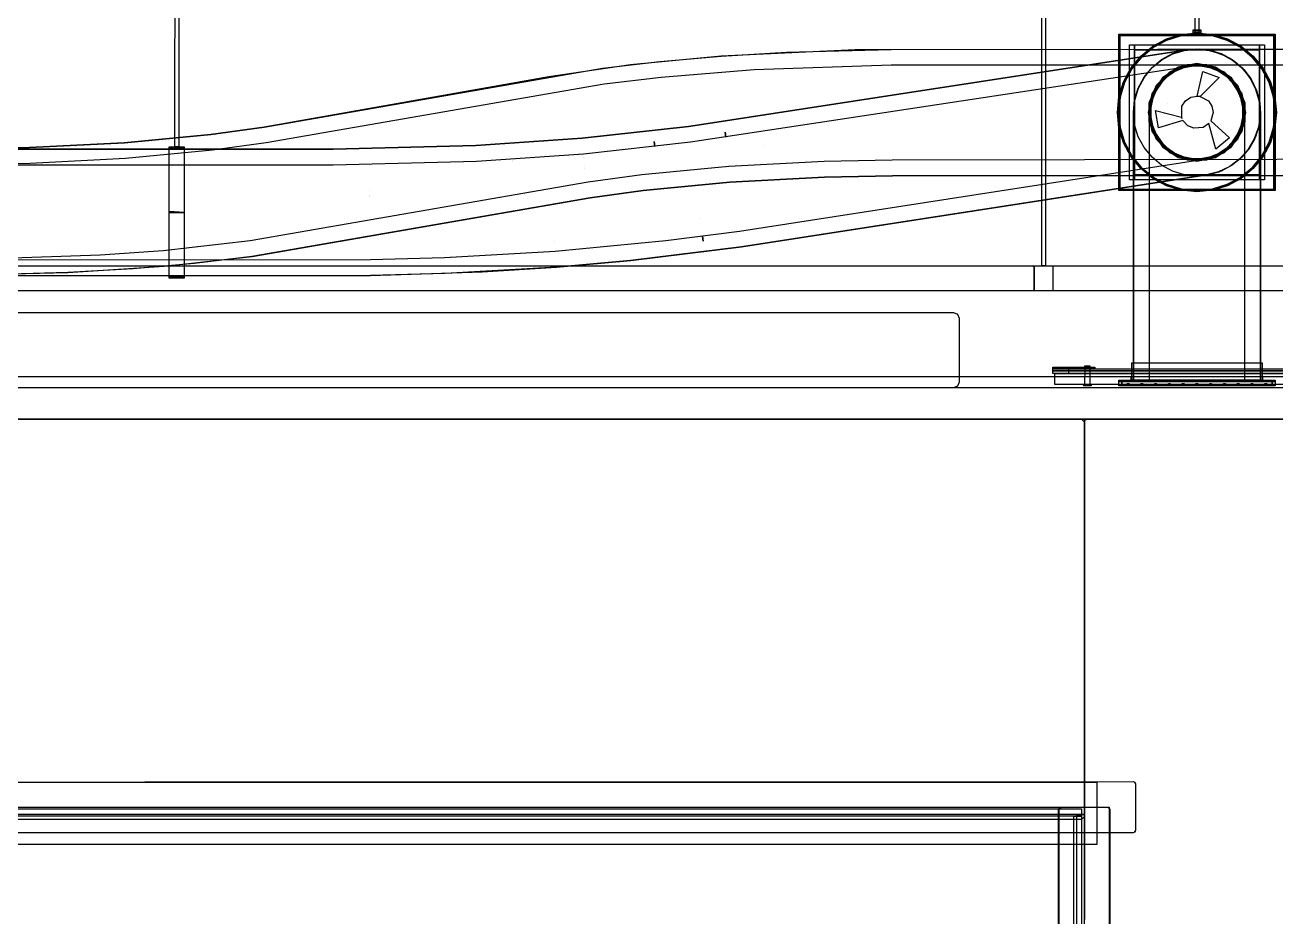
# Model space of a CAD drawing. Header units: metres. Extents: x 359.6 to 413.1, y -1 to 8.9.
# Drawn here: x 402.807 to 404.806, y 5.604 to 7.03 of the extents above; entities that cross this region are included whole.
import ezdxf

# ---------------------------------------------------------------- set-up
doc = ezdxf.new("R2010")
doc.units = ezdxf.units.M
doc.layers.add('VISTA', color=8, linetype='Continuous')

msp = doc.modelspace()

# ---------------------------------------------------------------- linework, layer by layer
at = {"layer": 'VISTA'}
for points in [[(406, 7.5), (412, 6.4), (400, 6.4), (400, 7), (406, 8.1), (406, 7.5)], [(406, 7.5), (412, 6.4), (400, 6.4), (400, 7), (406, 8.1), (406, 7.5)], [(404.438, 7.48825), (404.438, 6.645), (404.432, 6.645), (404.432506, 7.48825), (404.438, 7.48825)], [(404.438, 7.48825), (404.438, 6.645), (404.432, 6.645), (404.432506, 7.48825), (404.438, 7.48825)], [(403.053, 7.182333), (403.053, 6.835), (403.047, 6.835), (403.047506, 7.182333), (403.053, 7.182333)], [(404.683, 7.1), (404.683, 7.015), (404.677, 7.015), (404.677505, 7.1), (404.683, 7.1)], [(404.683, 7.1), (404.683, 7.015), (404.677, 7.015), (404.677505, 7.1), (404.683, 7.1)], [(404.683, 7.1), (404.683, 7.017), (404.677, 7.017), (404.677505, 7.1), (404.683, 7.1)], [(404.683, 7.1), (404.683, 7.017), (404.677, 7.017), (404.677505, 7.1), (404.683, 7.1)], [(404.553, 6.89), (404.55544, 6.914776), (404.562667, 6.938601), (404.574403, 6.960557), (404.590197, 6.979803), (404.609442, 6.995596), (404.631399, 7.007333), (404.655223, 7.01456), (404.68, 7.017), (404.704776, 7.01456), (404.728601, 7.007333), (404.750557, 6.995596), (404.769803, 6.979803), (404.785596, 6.960557), (404.797333, 6.938601), (404.80456, 6.914776), (404.807, 6.89), (404.80456, 6.865223), (404.797333, 6.841399), (404.785596, 6.819442), (404.769803, 6.800197), (404.750557, 6.784403), (404.728601, 6.772667), (404.704776, 6.76544), (404.68, 6.763), (404.655223, 6.76544), (404.631399, 6.772667), (404.609442, 6.784403), (404.590197, 6.800197), (404.574403, 6.819442), (404.562667, 6.841399), (404.55544, 6.865223), (404.553, 6.89)], [(404.553, 6.89), (404.55544, 6.914776), (404.562667, 6.938601), (404.574403, 6.960557), (404.590197, 6.979803), (404.609442, 6.995596), (404.631399, 7.007333), (404.655223, 7.01456), (404.68, 7.017), (404.704776, 7.01456), (404.728601, 7.007333), (404.750557, 6.995596), (404.769803, 6.979803), (404.785596, 6.960557), (404.797333, 6.938601), (404.80456, 6.914776), (404.807, 6.89), (404.80456, 6.865223), (404.797333, 6.841399), (404.785596, 6.819442), (404.769803, 6.800197), (404.750557, 6.784403), (404.728601, 6.772667), (404.704776, 6.76544), (404.68, 6.763), (404.655223, 6.76544), (404.631399, 6.772667), (404.609442, 6.784403), (404.590197, 6.800197), (404.574403, 6.819442), (404.562667, 6.841399), (404.55544, 6.865223), (404.553, 6.89)], [(404.686, 7.022), (404.686, 7.017), (404.674, 7.017), (404.674, 7.022), (404.686, 7.022)], [(404.686, 7.022), (404.686, 7.017), (404.674, 7.017), (404.674, 7.022), (404.686, 7.022)], [(404.686, 7.02), (404.686, 7.015), (404.674, 7.015), (404.674, 7.02), (404.686, 7.02)], [(404.686, 7.02), (404.686, 7.015), (404.674, 7.015), (404.674, 7.02), (404.686, 7.02)], [(404.575401, 6.95989), (404.563776, 6.938141), (404.556617, 6.914542), (404.5542, 6.89), (404.556617, 6.865458), (404.563776, 6.841858), (404.575401, 6.820109), (404.591046, 6.801046), (404.610109, 6.785401), (404.631858, 6.773776), (404.655457, 6.766617), (404.68, 6.7642), (404.704542, 6.766617), (404.728141, 6.773776), (404.74989, 6.785401), (404.768954, 6.801046), (404.784599, 6.820109), (404.796224, 6.841858), (404.803382, 6.865458), (404.8058, 6.89), (404.803382, 6.914542), (404.796224, 6.938141), (404.784599, 6.95989), (404.768954, 6.978954), (404.74989, 6.994599), (404.728141, 7.006224), (404.704542, 7.013382), (404.68, 7.0158), (404.655457, 7.013382), (404.631858, 7.006224), (404.610109, 6.994599), (404.591046, 6.978954), (404.575401, 6.95989)], [(404.5542, 6.89), (404.556617, 6.914542), (404.563776, 6.938141), (404.575401, 6.95989), (404.591046, 6.978954), (404.610109, 6.994599), (404.631858, 7.006224), (404.655457, 7.013382), (404.68, 7.0158), (404.704542, 7.013382), (404.728141, 7.006224), (404.74989, 6.994599), (404.768954, 6.978954), (404.784599, 6.95989), (404.796224, 6.938141), (404.803382, 6.914542), (404.8058, 6.89), (404.803382, 6.865458), (404.796224, 6.841858), (404.784599, 6.820109), (404.768954, 6.801046), (404.74989, 6.785401), (404.728141, 6.773776), (404.704542, 6.766617), (404.68, 6.7642), (404.655457, 6.766617), (404.631858, 6.773776), (404.610109, 6.785401), (404.591046, 6.801046), (404.575401, 6.820109), (404.563776, 6.841858), (404.556617, 6.865458), (404.5542, 6.89)], [(404.575401, 6.95989), (404.563776, 6.938141), (404.556617, 6.914542), (404.5542, 6.89), (404.556617, 6.865458), (404.563776, 6.841858), (404.575401, 6.820109), (404.591046, 6.801046), (404.610109, 6.785401), (404.631858, 6.773776), (404.655457, 6.766617), (404.68, 6.7642), (404.704542, 6.766617), (404.728141, 6.773776), (404.74989, 6.785401), (404.768954, 6.801046), (404.784599, 6.820109), (404.796224, 6.841858), (404.803382, 6.865458), (404.8058, 6.89), (404.803382, 6.914542), (404.796224, 6.938141), (404.784599, 6.95989), (404.768954, 6.978954), (404.74989, 6.994599), (404.728141, 7.006224), (404.704542, 7.013382), (404.68, 7.0158), (404.655457, 7.013382), (404.631858, 7.006224), (404.610109, 6.994599), (404.591046, 6.978954), (404.575401, 6.95989)], [(404.555, 7.015), (404.557, 7.015), (404.557, 6.765), (404.555, 6.765), (404.555, 7.015)], [(404.555, 6.89), (404.557402, 6.914386), (404.564515, 6.937835), (404.576066, 6.959446), (404.591611, 6.978388), (404.610554, 6.993934), (404.632164, 7.005485), (404.655613, 7.012598), (404.68, 7.015), (404.704386, 7.012598), (404.727835, 7.005485), (404.749446, 6.993934), (404.768388, 6.978388), (404.783934, 6.959446), (404.795485, 6.937835), (404.802598, 6.914386), (404.805, 6.89), (404.802598, 6.865613), (404.795485, 6.842165), (404.783934, 6.820554), (404.768388, 6.801611), (404.749446, 6.786066), (404.727835, 6.774515), (404.704386, 6.767402), (404.68, 6.765), (404.655613, 6.767402), (404.632164, 6.774515), (404.610554, 6.786066), (404.591611, 6.801611), (404.576066, 6.820554), (404.564515, 6.842165), (404.557402, 6.865613), (404.555, 6.89)], [(404.557402, 6.914386), (404.564515, 6.937835), (404.576066, 6.959446), (404.591611, 6.978388), (404.610554, 6.993934), (404.632164, 7.005485), (404.655613, 7.012598), (404.68, 7.015), (404.704386, 7.012598), (404.727835, 7.005485), (404.749446, 6.993934), (404.768388, 6.978388), (404.783934, 6.959446), (404.795485, 6.937835), (404.802598, 6.914386), (404.805, 6.89), (404.802598, 6.865613), (404.795485, 6.842165), (404.783934, 6.820554), (404.768388, 6.801611), (404.749446, 6.786066), (404.727835, 6.774515), (404.704386, 6.767402), (404.68, 6.765), (404.655613, 6.767402), (404.632164, 6.774515), (404.610554, 6.786066), (404.591611, 6.801611), (404.576066, 6.820554), (404.564515, 6.842165), (404.557402, 6.865613), (404.555, 6.89), (404.557402, 6.914386)], [(404.576066, 6.959446), (404.564515, 6.937835), (404.557402, 6.914386), (404.555, 6.89), (404.557402, 6.865613), (404.564515, 6.842165), (404.576066, 6.820554), (404.591611, 6.801611), (404.610554, 6.786066), (404.632164, 6.774515), (404.655613, 6.767402), (404.68, 6.765), (404.704386, 6.767402), (404.727835, 6.774515), (404.749446, 6.786066), (404.768388, 6.801611), (404.783934, 6.820554), (404.795485, 6.842165), (404.802598, 6.865613), (404.805, 6.89), (404.802598, 6.914386), (404.795485, 6.937835), (404.783934, 6.959446), (404.768388, 6.978388), (404.749446, 6.993934), (404.727835, 7.005485), (404.704386, 7.012598), (404.68, 7.015), (404.655613, 7.012598), (404.632164, 7.005485), (404.610554, 6.993934), (404.591611, 6.978388), (404.576066, 6.959446)], [(404.555, 6.89), (404.557402, 6.914386), (404.564515, 6.937835), (404.576066, 6.959446), (404.591611, 6.978388), (404.610554, 6.993934), (404.632164, 7.005485), (404.655613, 7.012598), (404.68, 7.015), (404.704386, 7.012598), (404.727835, 7.005485), (404.749446, 6.993934), (404.768388, 6.978388), (404.783934, 6.959446), (404.795485, 6.937835), (404.802598, 6.914386), (404.805, 6.89), (404.802598, 6.865613), (404.795485, 6.842165), (404.783934, 6.820554), (404.768388, 6.801611), (404.749446, 6.786066), (404.727835, 6.774515), (404.704386, 6.767402), (404.68, 6.765), (404.655613, 6.767402), (404.632164, 6.774515), (404.610554, 6.786066), (404.591611, 6.801611), (404.576066, 6.820554), (404.564515, 6.842165), (404.557402, 6.865613), (404.555, 6.89)], [(404.557, 7.015), (404.803, 7.015), (404.803, 7.013), (404.557, 7.013), (404.557, 7.015)], [(404.803, 7.013), (404.803, 6.767), (404.557, 6.767), (404.557, 7.013), (404.803, 7.013)], [(404.803, 7.013), (404.803, 6.767), (404.557, 6.767), (404.557, 7.013), (404.803, 7.013)], [(404.572, 6.998), (404.58, 6.998), (404.58, 6.782), (404.572, 6.782), (404.572, 6.998)], [(404.58, 6.998), (404.78, 6.998), (404.78, 6.99), (404.58, 6.99), (404.58, 6.998)], [(404.78, 6.998), (404.788, 6.998), (404.788, 6.782), (404.78, 6.782), (404.78, 6.998)], [(404.803, 7.015), (404.805, 7.015), (404.805, 6.765), (404.803, 6.765), (404.803, 7.015)], [(404.5785, 6.89), (404.58045, 6.909801), (404.586226, 6.928842), (404.595606, 6.94639), (404.608229, 6.961771), (404.62361, 6.974394), (404.641158, 6.983774), (404.660198, 6.98955), (404.68, 6.9915), (404.699801, 6.98955), (404.718842, 6.983774), (404.73639, 6.974394), (404.751771, 6.961771), (404.764394, 6.94639), (404.773774, 6.928842), (404.77955, 6.909801), (404.7815, 6.89), (404.77955, 6.870198), (404.773774, 6.851158), (404.764394, 6.83361), (404.751771, 6.818229), (404.73639, 6.805606), (404.718842, 6.796226), (404.699801, 6.79045), (404.68, 6.7885), (404.660198, 6.79045), (404.641158, 6.796226), (404.62361, 6.805606), (404.608229, 6.818229), (404.595606, 6.83361), (404.586226, 6.851158), (404.58045, 6.870198), (404.5785, 6.89)], [(404.5785, 6.89), (404.58045, 6.909801), (404.586226, 6.928842), (404.595606, 6.94639), (404.608229, 6.961771), (404.62361, 6.974394), (404.641158, 6.983774), (404.660198, 6.98955), (404.68, 6.9915), (404.699801, 6.98955), (404.718842, 6.983774), (404.73639, 6.974394), (404.751771, 6.961771), (404.764394, 6.94639), (404.773774, 6.928842), (404.77955, 6.909801), (404.7815, 6.89), (404.7815, 6.462), (404.5785, 6.462), (404.5785, 6.89)], [(404.579, 6.89), (404.580941, 6.909704), (404.586688, 6.928651), (404.596021, 6.946113), (404.608582, 6.961418), (404.623887, 6.973979), (404.641349, 6.983312), (404.660295, 6.989059), (404.68, 6.991), (404.699704, 6.989059), (404.718651, 6.983312), (404.736113, 6.973979), (404.751418, 6.961418), (404.763978, 6.946113), (404.773312, 6.928651), (404.779059, 6.909704), (404.781, 6.89), (404.781, 6.462), (404.579, 6.462), (404.579, 6.89)], [(404.58, 6.99), (404.78, 6.99), (404.78, 6.79), (404.58, 6.79), (404.58, 6.99)], [(401.75, 6.806), (403.299983, 6.806), (403.528973, 6.81187), (403.700097, 6.823975), (403.870715, 6.842682), (404.683209, 6.965932), (404.712023, 6.958924), (404.724854, 6.951352), (404.744918, 6.929517), (404.755099, 6.901666), (404.753847, 6.872038), (404.741352, 6.845146), (404.719517, 6.825081), (404.691666, 6.8149), (403.948885, 6.699902), (403.831436, 6.684728), (403.654814, 6.667656), (403.477664, 6.657413), (403.359278, 6.654379), (401.75, 6.654), (401.75, 6.806)], [(404.607937, 6.919849), (404.602, 6.89), (404.607937, 6.86015), (404.624846, 6.834846), (404.65015, 6.817937), (404.68, 6.812), (404.709849, 6.817937), (404.735154, 6.834846), (404.752062, 6.86015), (404.758, 6.89), (404.752062, 6.919849), (404.735154, 6.945154), (404.709849, 6.962062), (404.68, 6.968), (404.65015, 6.962062), (404.624846, 6.945154), (404.607937, 6.919849)], [(404.603498, 6.905217), (404.615145, 6.933334), (404.636665, 6.954854), (404.664783, 6.966501), (404.695217, 6.966501), (404.723334, 6.954854), (404.744854, 6.933334), (404.756501, 6.905217), (404.756501, 6.874783), (404.744854, 6.846665), (404.723334, 6.825145), (404.695217, 6.813498), (404.664783, 6.813498), (404.636665, 6.825145), (404.615145, 6.846665), (404.603498, 6.874783), (404.603498, 6.905217)], [(404.603498, 6.905217), (404.615145, 6.933334), (404.636665, 6.954854), (404.664783, 6.966501), (404.695217, 6.966501), (404.723334, 6.954854), (404.744854, 6.933334), (404.756501, 6.905217), (404.756501, 6.874783), (404.744854, 6.846665), (404.723334, 6.825145), (404.695217, 6.813498), (404.664783, 6.813498), (404.636665, 6.825145), (404.615145, 6.846665), (404.603498, 6.874783), (404.603498, 6.905217)], [(404.603498, 6.905217), (404.615145, 6.933334), (404.636665, 6.954854), (404.664783, 6.966501), (404.695217, 6.966501), (404.723334, 6.954854), (404.744854, 6.933334), (404.756501, 6.905217), (404.756501, 6.874783), (404.744854, 6.846665), (404.723334, 6.825145), (404.695217, 6.813498), (404.664783, 6.813498), (404.636665, 6.825145), (404.615145, 6.846665), (404.603498, 6.874783), (404.603498, 6.905217)], [(404.603498, 6.905217), (404.615145, 6.933334), (404.636665, 6.954854), (404.664783, 6.966501), (404.695217, 6.966501), (404.723334, 6.954854), (404.744854, 6.933334), (404.756501, 6.905217), (404.756501, 6.874783), (404.744854, 6.846665), (404.723334, 6.825145), (404.695217, 6.813498), (404.664783, 6.813498), (404.636665, 6.825145), (404.615145, 6.846665), (404.603498, 6.874783), (404.603498, 6.905217)], [(404.604, 6.89), (404.60546, 6.904827), (404.616808, 6.932223), (404.637776, 6.953192), (404.665173, 6.96454), (404.694827, 6.96454), (404.722223, 6.953192), (404.743192, 6.932223), (404.750215, 6.919084), (404.756, 6.89), (404.756, 6.462), (404.604, 6.462), (404.604, 6.89)], [(404.610709, 6.918701), (404.605, 6.89), (404.610709, 6.861299), (404.626967, 6.836967), (404.651299, 6.820709), (404.68, 6.815), (404.708701, 6.820709), (404.733033, 6.836967), (404.749291, 6.861299), (404.755, 6.89), (404.749291, 6.918701), (404.733033, 6.943033), (404.708701, 6.959291), (404.68, 6.965), (404.651299, 6.959291), (404.626967, 6.943033), (404.610709, 6.918701)], [(404.610709, 6.918701), (404.605, 6.89), (404.610709, 6.861299), (404.626967, 6.836967), (404.651299, 6.820709), (404.68, 6.815), (404.708701, 6.820709), (404.733033, 6.836967), (404.749291, 6.861299), (404.755, 6.89), (404.749291, 6.918701), (404.733033, 6.943033), (404.708701, 6.959291), (404.68, 6.965), (404.651299, 6.959291), (404.626967, 6.943033), (404.610709, 6.918701)], [(404.610709, 6.918701), (404.605, 6.89), (404.610709, 6.861299), (404.626967, 6.836967), (404.651299, 6.820709), (404.68, 6.815), (404.708701, 6.820709), (404.733033, 6.836967), (404.749291, 6.861299), (404.755, 6.89), (404.749291, 6.918701), (404.733033, 6.943033), (404.708701, 6.959291), (404.68, 6.965), (404.651299, 6.959291), (404.626967, 6.943033), (404.610709, 6.918701)], [(404.610709, 6.918701), (404.605, 6.89), (404.610709, 6.861299), (404.626967, 6.836967), (404.651299, 6.820709), (404.68, 6.815), (404.708701, 6.820709), (404.733033, 6.836967), (404.749291, 6.861299), (404.755, 6.89), (404.749291, 6.918701), (404.733033, 6.943033), (404.708701, 6.959291), (404.68, 6.965), (404.651299, 6.959291), (404.626967, 6.943033), (404.610709, 6.918701)], [(404.610709, 6.918701), (404.605, 6.89), (404.610709, 6.861299), (404.626967, 6.836967), (404.651299, 6.820709), (404.68, 6.815), (404.708701, 6.820709), (404.733033, 6.836967), (404.749291, 6.861299), (404.755, 6.89), (404.749291, 6.918701), (404.733033, 6.943033), (404.708701, 6.959291), (404.68, 6.965), (404.651299, 6.959291), (404.626967, 6.943033), (404.610709, 6.918701)], [(404.610709, 6.918701), (404.605, 6.89), (404.610709, 6.861299), (404.626967, 6.836967), (404.651299, 6.820709), (404.68, 6.815), (404.708701, 6.820709), (404.733033, 6.836967), (404.749291, 6.861299), (404.755, 6.89), (404.749291, 6.918701), (404.733033, 6.943033), (404.708701, 6.959291), (404.68, 6.965), (404.651299, 6.959291), (404.626967, 6.943033), (404.610709, 6.918701)], [(404.616642, 6.932334), (404.605264, 6.904866), (404.605264, 6.875134), (404.616642, 6.847665), (404.637665, 6.826642), (404.665134, 6.815264), (404.694866, 6.815264), (404.722334, 6.826642), (404.743358, 6.847665), (404.754736, 6.875134), (404.754736, 6.904866), (404.743358, 6.932334), (404.722334, 6.953358), (404.694866, 6.964736), (404.665134, 6.964736), (404.637665, 6.953358), (404.616642, 6.932334)], [(404.606441, 6.904632), (404.606441, 6.875368), (404.61764, 6.848332), (404.638332, 6.82764), (404.665368, 6.816441), (404.694632, 6.816441), (404.721668, 6.82764), (404.74236, 6.848332), (404.753559, 6.875368), (404.753559, 6.904632), (404.74236, 6.931668), (404.721668, 6.95236), (404.694632, 6.963559), (404.665368, 6.963559), (404.638332, 6.95236), (404.61764, 6.931668), (404.606441, 6.904632)], [(404.606441, 6.904632), (404.606441, 6.875368), (404.61764, 6.848332), (404.638332, 6.82764), (404.665368, 6.816441), (404.694632, 6.816441), (404.721668, 6.82764), (404.74236, 6.848332), (404.753559, 6.875368), (404.753559, 6.904632), (404.74236, 6.931668), (404.721668, 6.95236), (404.694632, 6.963559), (404.665368, 6.963559), (404.638332, 6.95236), (404.61764, 6.931668), (404.606441, 6.904632)], [(404.651943, 6.960416), (404.661309, 6.963459), (404.661506, 6.962684), (404.651943, 6.960416)], [(404.675076, 6.96564), (404.684924, 6.96564), (404.684872, 6.964842), (404.675076, 6.96564)], [(404.698691, 6.963459), (404.708056, 6.960416), (404.70776, 6.959673), (404.698691, 6.963459)], [(404.739129, 6.971817), (404.739129, 6.971817), (404.739128, 6.971817), (404.739129, 6.971817)], [(404.655979, 6.89995), (404.661615, 6.908385), (404.67005, 6.914021), (404.680223, 6.915978), (404.68921, 6.955354), (404.715616, 6.945566), (404.685072, 6.9155), (404.698385, 6.908385), (404.704021, 6.89995), (404.706, 6.89), (404.70217, 6.876587), (404.731994, 6.849347), (404.710313, 6.831373), (404.699025, 6.872395), (404.68995, 6.865979), (404.674928, 6.8645), (404.665555, 6.868382), (404.657484, 6.877233), (404.618797, 6.865299), (404.614071, 6.893061), (404.655293, 6.882312), (404.655979, 6.88005), (404.655979, 6.89995)], [(404.615912, 6.930477), (404.6217, 6.938443), (404.622315, 6.937932), (404.615912, 6.930477)], [(404.629489, 6.94639), (404.629489, 6.94639), (404.629489, 6.94639), (404.629489, 6.94639)], [(404.631557, 6.9483), (404.639523, 6.954088), (404.63995, 6.953412), (404.631557, 6.9483)], [(404.634112, 6.9486), (404.634112, 6.9486), (404.634112, 6.9486), (404.634112, 6.9486)], [(404.720477, 6.954088), (404.728443, 6.9483), (404.727932, 6.947685), (404.720477, 6.954088)], [(404.7383, 6.938443), (404.744088, 6.930477), (404.743412, 6.930049), (404.7383, 6.938443)], [(404.606541, 6.908691), (404.609583, 6.918056), (404.610327, 6.91776), (404.606541, 6.908691)], [(404.681045, 6.915897), (404.680634, 6.915937), (404.685072, 6.9155), (404.681045, 6.915897)], [(404.750416, 6.918056), (404.753459, 6.908691), (404.752684, 6.908494), (404.750416, 6.918056)], [(404.632595, 6.904524), (404.632595, 6.904524), (404.632595, 6.904524), (404.632595, 6.904524)], [(404.60436, 6.885077), (404.60436, 6.894924), (404.605158, 6.894872), (404.60436, 6.885077)], [(404.75564, 6.894924), (404.75564, 6.885077), (404.754842, 6.885128), (404.75564, 6.894924)], [(403.927478, 6.850387), (403.926354, 6.858285), (403.927478, 6.850387), (403.927478, 6.850387)], [(404.609583, 6.861943), (404.606541, 6.871308), (404.607316, 6.871506), (404.609583, 6.861943)], [(404.753459, 6.871308), (404.750416, 6.861943), (404.749673, 6.862239), (404.753459, 6.871308)], [(403.813898, 6.835713), (403.813898, 6.835713), (403.812978, 6.843638), (403.813898, 6.835713)], [(403.987627, 6.837006), (403.987627, 6.837006), (403.987627, 6.837006), (403.987627, 6.837006)], [(404.6217, 6.841557), (404.615912, 6.849523), (404.616589, 6.84995), (404.6217, 6.841557)], [(404.744088, 6.849523), (404.7383, 6.841557), (404.737685, 6.842068), (404.744088, 6.849523)], [(402.888909, 6.834904), (402.888909, 6.834904), (402.888909, 6.834904), (402.888909, 6.834904)], [(403.038, 6.834998), (403.062, 6.834998), (403.062, 6.73), (403.038, 6.73), (403.038, 6.834998)], [(403.038, 6.832998), (403.062, 6.832998), (403.062, 6.73), (403.038, 6.731498), (403.038, 6.832998)], [(403.700607, 6.81832), (403.700607, 6.81832), (403.700607, 6.81832), (403.700607, 6.81832)], [(403.700656, 6.817781), (403.700656, 6.817781), (403.700656, 6.817781), (403.700656, 6.817781)], [(404.639523, 6.825912), (404.631557, 6.8317), (404.632068, 6.832315), (404.639523, 6.825912)], [(404.661309, 6.816541), (404.651943, 6.819583), (404.652239, 6.820327), (404.661309, 6.816541)], [(404.708056, 6.819583), (404.698691, 6.816541), (404.698494, 6.817316), (404.708056, 6.819583)], [(404.728443, 6.8317), (404.720477, 6.825912), (404.720049, 6.826589), (404.728443, 6.8317)], [(404.761162, 6.829976), (404.761163, 6.829976), (404.761162, 6.829976), (404.761162, 6.829976)], [(403.357349, 6.804998), (403.357349, 6.804998), (403.357349, 6.804998), (403.357349, 6.804998)], [(403.586207, 6.813075), (403.586207, 6.813075), (403.586207, 6.813075), (403.586207, 6.813075)], [(403.586358, 6.810729), (403.586358, 6.810729), (403.586358, 6.810729), (403.586358, 6.810729)], [(403.702011, 6.802749), (403.702011, 6.802749), (403.702011, 6.802749), (403.702011, 6.802749)], [(403.702185, 6.800816), (403.702185, 6.800816), (403.702185, 6.800816), (403.702185, 6.800816)], [(404.684924, 6.81436), (404.675076, 6.81436), (404.675128, 6.815158), (404.684924, 6.81436)], [(403.819736, 6.78545), (403.819736, 6.78545), (403.819736, 6.78545), (403.819736, 6.78545)], [(404.58, 6.79), (404.78, 6.79), (404.78, 6.782), (404.58, 6.782), (404.58, 6.79)], [(404.689495, 6.789125), (404.689495, 6.789125), (404.689495, 6.789125), (404.689495, 6.789125)], [(403.357852, 6.765739), (403.357852, 6.765739), (403.357852, 6.765739), (403.357852, 6.765739)], [(403.357966, 6.756818), (403.357966, 6.756818), (403.357966, 6.756818), (403.357966, 6.756818)], [(403.357972, 6.756341), (403.357972, 6.756341), (403.357972, 6.756341), (403.357972, 6.756341)], [(404.557, 6.767), (404.803, 6.767), (404.803, 6.765), (404.557, 6.765), (404.557, 6.767)], [(403.038, 6.729998), (403.062, 6.729998), (403.062, 6.624998), (403.038, 6.624998), (403.038, 6.729998)], [(403.038, 6.729998), (403.062, 6.729998), (403.062, 6.626998), (403.038, 6.626998), (403.038, 6.729998)], [(403.886449, 6.720896), (403.886449, 6.720896), (403.886449, 6.720896), (403.886449, 6.720896)], [(403.653636, 6.682919), (403.653636, 6.682919), (403.653636, 6.682919), (403.653636, 6.682919)], [(403.891213, 6.684022), (403.890191, 6.691935), (403.890191, 6.691935), (403.891213, 6.684022)], [(403.477335, 6.665967), (403.477335, 6.665967), (403.477335, 6.665967), (403.477335, 6.665967)], [(400.242, 6.645), (405.758, 6.645), (405.76, 6.643), (405.76, 6.607), (405.758, 6.605), (400.242, 6.605), (400.24, 6.607), (400.24, 6.643), (400.242, 6.645)], [(400.242, 6.645), (405.758, 6.645), (405.76, 6.643), (405.76, 6.607), (405.758, 6.605), (400.242, 6.605), (400.24, 6.607), (400.24, 6.643), (400.242, 6.645)], [(400.242, 6.645), (405.758, 6.645), (405.76, 6.643), (405.76, 6.607), (405.758, 6.605), (400.242, 6.605), (400.24, 6.607), (400.24, 6.643), (400.242, 6.645)], [(400.242, 6.645), (405.758, 6.645), (405.76, 6.643), (405.76, 6.607), (405.758, 6.605), (400.242, 6.605), (400.24, 6.607), (400.24, 6.643), (400.242, 6.645)], [(400.242, 6.645), (405.758, 6.645), (405.76, 6.643), (405.76, 6.607), (405.758, 6.605), (400.242, 6.605), (400.24, 6.607), (400.24, 6.643), (400.242, 6.645)], [(400.242, 6.645), (405.758, 6.645), (405.76, 6.643), (405.76, 6.607), (405.758, 6.605), (400.242, 6.605), (400.24, 6.607), (400.24, 6.643), (400.242, 6.645)], [(400.242, 6.645), (405.758, 6.645), (405.76, 6.643), (405.76, 6.607), (405.758, 6.605), (400.242, 6.605), (400.24, 6.607), (400.24, 6.643), (400.242, 6.645)], [(400.242, 6.645), (404.418, 6.645), (404.42, 6.643), (404.42, 6.607), (404.418, 6.605), (400.242, 6.605), (400.24, 6.607), (400.24, 6.643), (400.242, 6.645)], [(400.242, 6.645), (404.418, 6.645), (404.42, 6.643), (404.42, 6.607), (404.418, 6.605), (400.242, 6.605), (400.24, 6.607), (400.24, 6.643), (400.242, 6.645)], [(400.242, 6.645), (404.418, 6.645), (404.42, 6.643), (404.42, 6.607), (404.418, 6.605), (400.242, 6.605), (400.24, 6.607), (400.24, 6.643), (400.242, 6.645)], [(400.242, 6.645), (405.758, 6.645), (405.76, 6.643), (405.76, 6.607), (405.758, 6.605), (400.242, 6.605), (400.24, 6.607), (400.24, 6.643), (400.242, 6.645)], [(400.242, 6.645), (405.758, 6.645), (405.76, 6.643), (405.76, 6.607), (405.758, 6.605), (400.242, 6.605), (400.24, 6.607), (400.24, 6.643), (400.242, 6.645)], [(404.918304, 6.645), (404.92, 6.643), (404.92, 6.607), (404.918304, 6.605), (400.241696, 6.605), (400.24, 6.607), (400.240497, 6.644414), (404.918304, 6.645)], [(404.42, 6.645), (404.45, 6.645), (404.45, 6.605), (404.42, 6.605), (404.42, 6.645)], [(401.7, 6.459), (401.7, 6.561), (401.702636, 6.567364), (401.709, 6.57), (404.291, 6.57), (404.297364, 6.567364), (404.3, 6.561), (404.3, 6.459), (404.297364, 6.452636), (404.291, 6.45), (401.709, 6.45), (401.702636, 6.452636), (401.7, 6.459)], [(401.7, 6.459), (401.7, 6.561), (401.702636, 6.567364), (401.709, 6.57), (404.291, 6.57), (404.297364, 6.567364), (404.3, 6.561), (404.3, 6.459), (404.297364, 6.452636), (404.291, 6.45), (401.709, 6.45), (401.702636, 6.452636), (401.7, 6.459)], [(401.7, 6.459), (401.7, 6.561), (401.702636, 6.567364), (401.709, 6.57), (404.291, 6.57), (404.297364, 6.567364), (404.3, 6.561), (404.3, 6.459), (404.297364, 6.452636), (404.291, 6.45), (401.709, 6.45), (401.702636, 6.452636), (401.7, 6.459)], [(401.7, 6.459), (401.7, 6.561), (401.702636, 6.567364), (401.709, 6.57), (404.291, 6.57), (404.297364, 6.567364), (404.3, 6.561), (404.3, 6.459), (404.297364, 6.452636), (404.291, 6.45), (401.709, 6.45), (401.702636, 6.452636), (401.7, 6.459)], [(401.7, 6.459), (401.7, 6.561), (401.702636, 6.567364), (401.709, 6.57), (404.291, 6.57), (404.297364, 6.567364), (404.3, 6.561), (404.3, 6.459), (404.297364, 6.452636), (404.291, 6.45), (401.709, 6.45), (401.702636, 6.452636), (401.7, 6.459)], [(404.517, 6.483), (404.517, 6.48), (404.45, 6.48), (404.45, 6.483), (404.517, 6.483)], [(404.517, 6.483), (404.517, 6.48), (404.45, 6.48), (404.45, 6.483), (404.517, 6.483)], [(404.517, 6.483), (404.517, 6.48), (404.45, 6.48), (404.45, 6.483), (404.517, 6.483)], [(404.517, 6.483), (404.517, 6.48), (404.45, 6.48), (404.45, 6.483), (404.517, 6.483)], [(404.45, 6.48), (405.33, 6.48), (405.33, 6.477), (404.45, 6.477), (404.45, 6.48)], [(404.45, 6.48), (404.475, 6.48), (404.475, 6.477), (404.45, 6.477), (404.45, 6.48)], [(404.45, 6.48), (405.33, 6.48), (405.33, 6.477), (404.45, 6.477), (404.45, 6.48)], [(404.45, 6.477), (405.33, 6.477), (405.33, 6.473), (404.45, 6.473), (404.45, 6.477)], [(404.45, 6.477), (404.475, 6.477), (404.475, 6.473), (404.45, 6.473), (404.45, 6.477)], [(404.45, 6.477), (405.33, 6.477), (405.33, 6.473), (404.45, 6.473), (404.45, 6.477)], [(404.501, 6.485), (404.509, 6.485), (404.509, 6.483), (404.501, 6.483), (404.501, 6.485)], [(404.501, 6.485), (404.509, 6.485), (404.509, 6.483), (404.501, 6.483), (404.501, 6.485)], [(404.501, 6.485), (404.509, 6.485), (404.509, 6.483), (404.501, 6.483), (404.501, 6.485)], [(404.501, 6.485), (404.509, 6.485), (404.509, 6.483), (404.501, 6.483), (404.501, 6.485)], [(404.509, 6.483), (404.509, 6.455), (404.501, 6.455), (404.501674, 6.483), (404.509, 6.483)], [(404.509, 6.483), (404.509, 6.455), (404.501, 6.455), (404.501674, 6.483), (404.509, 6.483)], [(404.509, 6.483), (404.509, 6.455), (404.501, 6.455), (404.501674, 6.483), (404.509, 6.483)], [(404.509, 6.483), (404.509, 6.455), (404.501, 6.455), (404.501674, 6.483), (404.509, 6.483)], [(404.784, 6.49), (404.784, 6.462), (404.576, 6.462), (404.576, 6.49), (404.784, 6.49)], [(405.79, 6.468), (405.79, 6.45), (400.21, 6.45), (400.21, 6.468), (405.79, 6.468)], [(405.327, 6.473), (405.327, 6.455), (404.453, 6.455), (404.453, 6.473), (405.327, 6.473)], [(405.327, 6.473), (405.327, 6.455), (404.453, 6.455), (404.453, 6.473), (405.327, 6.473)], [(404.805, 6.462), (404.805, 6.46), (404.555, 6.46), (404.555, 6.462), (404.805, 6.462)], [(404.555, 6.46), (404.56, 6.46), (404.56, 6.453), (404.555, 6.453), (404.555, 6.46)], [(404.56, 6.46), (404.8, 6.46), (404.8, 6.453), (404.56, 6.453), (404.56, 6.46)], [(404.56, 6.46), (404.8, 6.46), (404.8, 6.453), (404.56, 6.453), (404.56, 6.46)], [(404.5685, 6.457), (404.5715, 6.457), (404.5715, 6.453), (404.5685, 6.453), (404.5685, 6.457)], [(404.785, 6.468), (404.785, 6.462), (404.575, 6.462), (404.575, 6.468), (404.785, 6.468)], [(404.5905, 6.457), (404.5935, 6.457), (404.5935, 6.453), (404.5905, 6.453), (404.5905, 6.457)], [(404.6125, 6.457), (404.6155, 6.457), (404.6155, 6.453), (404.6125, 6.453), (404.6125, 6.457)], [(404.6345, 6.457), (404.6375, 6.457), (404.6375, 6.453), (404.6345, 6.453), (404.6345, 6.457)], [(404.6565, 6.457), (404.6595, 6.457), (404.6595, 6.453), (404.6565, 6.453), (404.6565, 6.457)], [(404.6785, 6.457), (404.6815, 6.457), (404.6815, 6.453), (404.6785, 6.453), (404.6785, 6.457)], [(404.7005, 6.457), (404.7035, 6.457), (404.7035, 6.453), (404.7005, 6.453), (404.7005, 6.457)], [(404.7225, 6.457), (404.7255, 6.457), (404.7255, 6.453), (404.7225, 6.453), (404.7225, 6.457)], [(404.7445, 6.457), (404.7475, 6.457), (404.7475, 6.453), (404.7445, 6.453), (404.7445, 6.457)], [(404.7665, 6.457), (404.7695, 6.457), (404.7695, 6.453), (404.7665, 6.453), (404.7665, 6.457)], [(404.7885, 6.457), (404.7915, 6.457), (404.7915, 6.453), (404.7885, 6.453), (404.7885, 6.457)], [(404.8, 6.46), (404.805, 6.46), (404.805, 6.453), (404.8, 6.453), (404.8, 6.46)], [(404.511, 6.455), (404.511, 6.453), (404.499, 6.453), (404.500011, 6.455), (404.511, 6.455)], [(404.511, 6.455), (404.511, 6.453), (404.499, 6.453), (404.500011, 6.455), (404.511, 6.455)], [(404.511, 6.455), (404.511, 6.453), (404.499, 6.453), (404.500011, 6.455), (404.511, 6.455)], [(404.511, 6.455), (404.511, 6.453), (404.499, 6.453), (404.500011, 6.455), (404.511, 6.455)], [(400, 6.3955), (400.001895, 6.399169), (405.9955, 6.4), (405.999169, 6.398106), (406, 3.2045), (405.998105, 3.200831), (400.001318, 3.201318), (400, 6.3955)], [(401.5045, 6.4), (404.4955, 6.4), (404.5, 6.3955), (404.5, 5.7645), (404.4955, 5.76), (401.5045, 5.76), (401.5, 5.7645), (401.500831, 6.398105), (401.5045, 6.4)], [(404.5045, 6.4), (404.8355, 6.4), (404.84, 6.3955), (404.84, 3.2045), (404.8355, 3.2), (404.5045, 3.2), (404.5, 3.2045), (404.500831, 6.398106), (404.5045, 6.4)], [(404.578, 5.821), (404.580829, 5.819829), (404.582, 5.817), (404.582, 5.743), (404.580829, 5.740172), (404.578, 5.739), (401.422, 5.739), (401.419172, 5.740172), (401.418, 5.743), (401.419172, 5.819829), (404.578, 5.821)], [(404.52, 5.82), (404.52, 5.72), (401.48, 5.72), (401.48, 5.82), (404.52, 5.82)], [(404.580528, 5.819528), (404.579795, 5.819528), (404.580309, 5.81931), (404.580528, 5.819528)], [(404.5, 5.78), (404.5, 5.768), (401.5, 5.768), (401.5, 5.78), (404.5, 5.78)], [(404.5, 5.78), (404.5, 4.06), (401.5, 4.06), (401.5, 5.78), (404.5, 5.78)], [(404.5, 5.78), (404.5, 5.768), (401.5, 5.768), (401.5, 5.78), (404.5, 5.78)], [(404.4955, 5.77742), (404.4955, 5.76542), (401.5045, 5.76542), (401.5045, 5.77742), (404.4955, 5.77742)], [(404.4955, 5.77742), (404.4955, 4.06258), (401.5045, 4.06258), (401.5045, 5.77742), (404.4955, 5.77742)], [(404.4955, 5.77742), (404.4955, 5.76542), (401.5045, 5.76542), (401.5045, 5.77742), (404.4955, 5.77742)], [(404.459, 5.776), (404.463, 5.78), (404.537, 5.78), (404.539828, 5.778829), (404.541, 5.776), (404.541, 4.064), (404.539828, 4.061172), (404.537, 4.06), (404.463, 4.06), (404.459, 4.064), (404.459, 5.776)], [(404.54, 5.78), (404.54, 4.02), (404.46, 4.02), (404.46, 5.78), (404.54, 5.78)], [(404.539528, 5.778528), (404.538795, 5.778528), (404.53931, 5.778309), (404.539528, 5.778528)], [(404.4955, 5.76542), (404.4955, 4.07458), (404.4835, 4.07458), (404.4835, 5.76542), (404.4955, 5.76542)], [(404.4955, 5.76542), (404.4955, 4.07458), (404.4835, 4.07458), (404.4835, 5.76542), (404.4955, 5.76542)], [(404.5, 5.768), (404.5, 4.072), (404.488, 4.072), (404.488, 5.768), (404.5, 5.768)], [(404.5, 5.768), (404.5, 4.072), (404.488, 4.072), (404.488, 5.768), (404.5, 5.768)], [(404.580309, 5.740691), (404.579795, 5.740472), (404.580528, 5.740472), (404.580309, 5.740691)]]:
    msp.add_lwpolyline(points, close=True, dxfattribs=at)
for points in [[(401.75, 6.8315), (403.299977, 6.8315), (403.527665, 6.837336), (403.697807, 6.849371), (403.867448, 6.867972), (404.66442, 6.990297), (404.684286, 6.991409), (404.703988, 6.988625), (404.722767, 6.98205), (404.739904, 6.971938), (404.754738, 6.958676), (404.7667, 6.942776), (404.77533, 6.924848), (404.780297, 6.90558), (404.781409, 6.885714), (404.778625, 6.866012), (404.77205, 6.847232), (404.761938, 6.830096), (404.748676, 6.815262), (404.732776, 6.8033), (404.714848, 6.79467), (404.69558, 6.789703), (403.952476, 6.674656), (403.775238, 6.652914), (403.656776, 6.642232), (403.53808, 6.634603), (403.359604, 6.628881), (401.75, 6.6285)], [(401.75, 6.831), (403.299977, 6.831), (403.527691, 6.836836), (403.697852, 6.848874), (403.867512, 6.867476), (404.664496, 6.989803), (404.684265, 6.99091), (404.703869, 6.988139), (404.722557, 6.981596), (404.739609, 6.971534), (404.75437, 6.958338), (404.766273, 6.942516), (404.77486, 6.924676), (404.779803, 6.905503), (404.78091, 6.885735), (404.778139, 6.86613), (404.771596, 6.847443), (404.761534, 6.830391), (404.748338, 6.81563), (404.732516, 6.803727), (404.714676, 6.795139), (404.695503, 6.790197), (403.952406, 6.675151), (403.775187, 6.653411), (403.656738, 6.642731), (403.478626, 6.632432), (403.359598, 6.629381), (401.75, 6.629)], [(402.706466, 6.83179), (402.814822, 6.834137), (402.966149, 6.842045), (403.104444, 6.855229), (403.189574, 6.866975), (403.6443, 6.94739), (403.775069, 6.96666), (403.919888, 6.980464), (404.134119, 6.990276), (405.1, 6.9915)], [(402.706472, 6.83129), (402.814839, 6.833638), (402.966183, 6.841547), (403.104495, 6.854733), (403.189633, 6.866479), (403.729955, 6.960342), (403.821844, 6.971375), (403.919922, 6.979966), (404.024063, 6.986101), (404.191345, 6.990695), (405.1, 6.991)], [(402.706748, 6.806293), (402.815697, 6.808653), (402.967926, 6.816608), (403.107032, 6.82987), (403.19261, 6.841678), (403.732702, 6.935509), (403.824096, 6.946483), (403.972651, 6.95838), (404.191609, 6.965696), (405.1, 6.966)], [(405.114827, 6.81546), (404.193213, 6.813704), (404.084201, 6.811343), (403.931939, 6.803386), (403.792879, 6.790124), (403.70736, 6.77832), (403.16736, 6.684495), (403.028032, 6.668948), (402.927483, 6.661625), (402.708431, 6.654307)], [(405.1, 6.7885), (404.193482, 6.788206), (404.085042, 6.785857), (403.933671, 6.777946), (403.795438, 6.764763), (403.710386, 6.753022), (403.170183, 6.659166), (403.030094, 6.643534), (402.876122, 6.633406), (402.650033, 6.628504)], [(405.1, 6.789), (404.193477, 6.788706), (404.085025, 6.786356), (403.933636, 6.778445), (403.795387, 6.76526), (403.710326, 6.753518), (403.170128, 6.659662), (403.078305, 6.648633), (402.980258, 6.640043), (402.876099, 6.633905), (402.708708, 6.62931)]]:
    msp.add_lwpolyline(points, dxfattribs=at)

doc.saveas('drawing.dxf')
